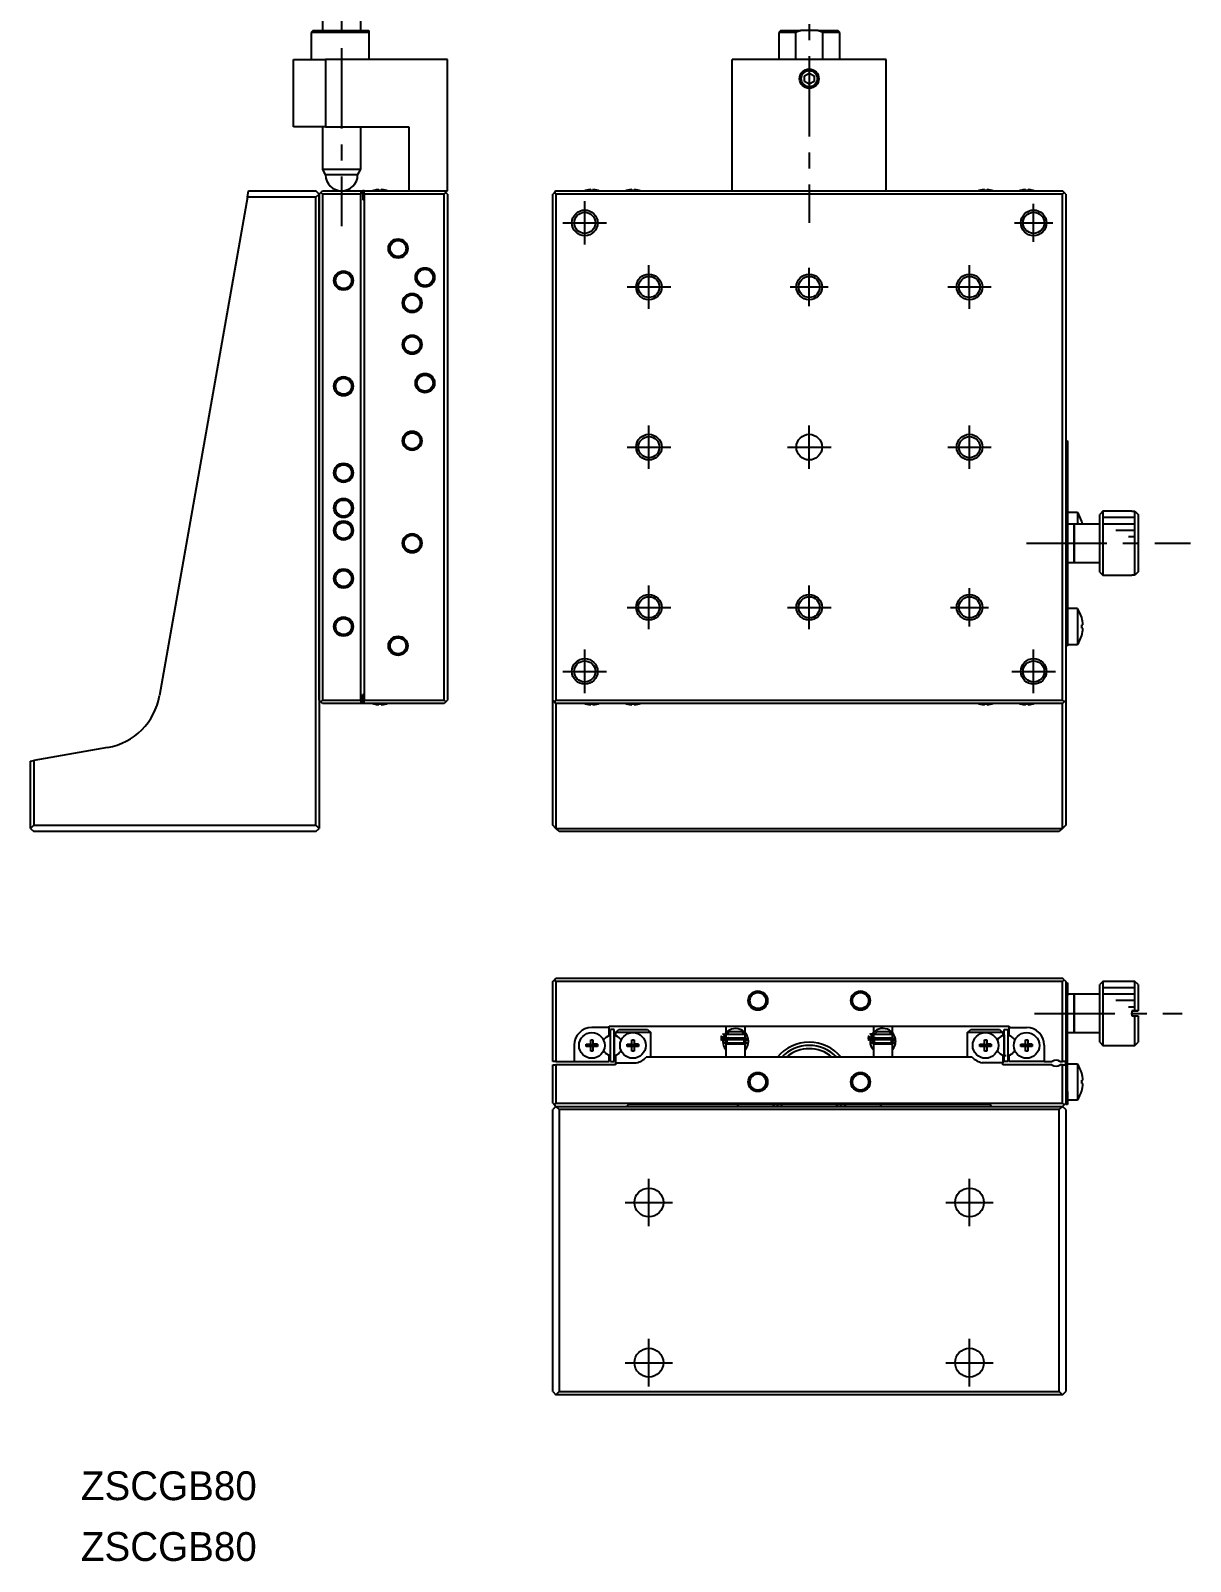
# Model space of a CAD drawing. Extents: x 34 to 390, y 2 to 372.
# Drawn here: x 33.9 to 214.8, y 2.4 to 241.3 of the extents above; entities that cross this region are included whole.
import ezdxf

# ---------------------------------------------------------------- set-up
doc = ezdxf.new("R2010")
doc.units = 0
doc.header["$LTSCALE"] = 10
doc.linetypes.add('CENTER', pattern=[2, 1.25, -0.25, 0.25, -0.25])
doc.layers.get('0').update_dxf_attribs({"linetype": 'CONTINUOUS'})
doc.layers.add('1', color=7, linetype='CONTINUOUS')
doc.layers.add('CENTER', color=1, linetype='CENTER')
doc.styles.get("Standard").update_dxf_attribs({"font": 'FGP教科書体NT-M'})

msp = doc.modelspace()

# ---------------------------------------------------------------- linework, layer by layer
at = {"color": 3, "linetype": 'CONTINUOUS'}
for p, q in [((206.120853, 165.261119), (201.120853, 165.261119)), ((206.120853, 164.261119), (201.120853, 164.261119)), ((206.120853, 163.261119), (203.120853, 163.261119)), ((206.120853, 162.261119), (205.120853, 162.261119)), ((206.120853, 91.891776), (201.120853, 91.891776)), ((206.120853, 90.891776), (201.120853, 90.891776)), ((206.120853, 89.891776), (203.120853, 89.891776)), ((206.120853, 88.891776), (205.120853, 88.891776))]:
    msp.add_line(p, q, dxfattribs=at)
for centre, radius in [((155.320853, 233.761119), 1.5), ((120.320853, 211.261119), 2), ((190.320853, 211.261119), 2), ((91.199145, 207.261119), 1.5), ((82.699145, 202.261119), 1.5), ((95.399145, 202.761119), 1.5), ((130.320853, 201.261119), 2), ((155.320853, 201.261119), 2), ((180.320853, 201.261119), 2), ((93.399145, 198.761119), 1.5), ((93.399145, 192.261119), 1.5), ((82.699145, 185.761119), 1.5), ((95.399145, 186.261119), 1.5), ((93.399145, 177.261119), 1.5), ((130.320853, 176.261119), 2), ((180.320853, 176.261119), 2), ((82.699145, 172.261119), 1.5), ((82.699145, 166.761119), 1.5), ((82.699145, 163.261119), 1.5), ((93.399145, 161.261119), 1.5), ((82.699145, 155.761119), 1.5), ((130.320853, 151.261119), 2), ((155.320853, 151.261119), 2), ((180.320853, 151.261119), 2), ((82.699145, 148.261119), 1.5), ((91.199145, 145.261119), 1.5), ((120.320853, 141.261119), 2), ((190.320853, 141.261119), 2), ((147.320853, 89.891776), 1.5), ((163.320853, 89.891776), 1.5), ((147.320853, 77.191776), 1.5), ((163.320853, 77.191776), 1.5)]:
    msp.add_circle(centre, radius, dxfattribs=at)
at = {"layer": '1', "color": 7, "linetype": 'CONTINUOUS'}
for p, q in [((79.399145, 250.766119), (79.399145, 241.261119)), ((85.399145, 241.261119), (85.399145, 250.761119)), ((77.949145, 241.261119), (77.649145, 240.961119)), ((86.649145, 240.961119), (77.649145, 240.961119)), ((77.649145, 240.961119), (77.649145, 236.761119)), ((77.949145, 241.261119), (86.649145, 241.261119)), ((86.649145, 241.261119), (86.649145, 240.961119)), ((86.649145, 240.961119), (86.649145, 236.761119)), ((150.870853, 241.261119), (150.570853, 240.961119)), ((153.199533, 240.961119), (150.570853, 240.961119)), ((150.570853, 240.961119), (150.570853, 236.761119)), ((150.870853, 241.261119), (154.001762, 241.261119)), ((154.001762, 241.261119), (153.199533, 240.961119)), ((153.199533, 240.961119), (153.199533, 236.761119)), ((156.639944, 241.261119), (154.001762, 241.261119)), ((156.639944, 241.261119), (159.770853, 241.261119)), ((157.442173, 240.961119), (156.639944, 241.261119)), ((160.070853, 240.961119), (157.442173, 240.961119)), ((157.442173, 236.761119), (157.442173, 240.961119)), ((160.070853, 240.961119), (159.770853, 241.261119)), ((160.070853, 236.761119), (160.070853, 240.961119)), ((74.899145, 226.261119), (74.899145, 236.761119)), ((74.899145, 236.761119), (79.899145, 236.761119)), ((79.899145, 236.761119), (79.899145, 226.261119)), ((98.899145, 236.761119), (79.899145, 236.761119)), ((98.899145, 216.261119), (98.899145, 236.761119)), ((143.320853, 216.261119), (143.320853, 236.761119)), ((167.320853, 236.761119), (143.320853, 236.761119)), ((167.320853, 216.261119), (167.320853, 236.761119)), ((154.570853, 234.194131), (155.320853, 234.627144)), ((154.570853, 233.328106), (154.570853, 234.194131)), ((155.320853, 234.627144), (156.070853, 234.194131)), ((156.070853, 234.194131), (156.070853, 233.328106)), ((155.320853, 232.895093), (154.570853, 233.328106)), ((156.070853, 233.328106), (155.320853, 232.895093)), ((79.899145, 226.261119), (74.899145, 226.261119)), ((79.399145, 226.261119), (79.399145, 219.627144)), ((79.899145, 226.261119), (92.899145, 226.261119)), ((85.399145, 219.627144), (85.399145, 226.261119)), ((92.899145, 226.261119), (92.899145, 216.261119)), ((79.399145, 219.627144), (82.426314, 219.627144)), ((79.399145, 219.627144), (79.649145, 219.194131)), ((79.649145, 219.194131), (79.899145, 218.761119)), ((82.421786, 218.761119), (79.899145, 218.761119)), ((84.899145, 218.761119), (82.421786, 218.761119)), ((82.426314, 219.627144), (85.399145, 219.627144)), ((84.899145, 218.761119), (85.149145, 219.194131)), ((85.149145, 219.194131), (85.399145, 219.627144)), ((67.722818, 215.261119), (54.009389, 137.4884)), ((67.722818, 215.261119), (67.899145, 216.261119)), ((78.399145, 215.261119), (67.722818, 215.261119)), ((67.899145, 216.261119), (78.399145, 216.261119)), ((78.899145, 215.761119), (78.399145, 216.261119)), ((78.399145, 215.261119), (78.899145, 215.761119)), ((78.399145, 117.261119), (78.399145, 215.261119)), ((78.899145, 215.761119), (79.149145, 216.011119)), ((78.899145, 136.761119), (78.899145, 215.761119)), ((78.899145, 215.761119), (78.899145, 136.761119)), ((79.149145, 216.011119), (79.399145, 216.261119)), ((79.149145, 216.011119), (79.399145, 215.761119)), ((79.399145, 216.261119), (85.399145, 216.261119)), ((79.399145, 215.761119), (79.399145, 136.761119)), ((85.399145, 215.761119), (79.399145, 215.761119)), ((85.399145, 216.261119), (85.399145, 215.761119)), ((85.399145, 216.261119), (85.699145, 216.261119)), ((85.399145, 136.761119), (85.399145, 215.761119)), ((85.699145, 216.261119), (85.699145, 214.861119)), ((85.899145, 216.261119), (85.699145, 216.261119)), ((85.899145, 216.261119), (98.399145, 216.261119)), ((85.899145, 215.761119), (85.899145, 216.261119)), ((98.399145, 215.761119), (85.899145, 215.761119)), ((85.899145, 215.761119), (85.899145, 136.761119)), ((87.512783, 216.33064), (87.510529, 216.335263)), ((88.219145, 216.33064), (88.219145, 216.450977)), ((88.579145, 216.33064), (88.219145, 216.33064)), ((88.579145, 216.450977), (88.579145, 216.33064)), ((89.287761, 216.335263), (89.285506, 216.33064)), ((98.399145, 216.261119), (98.899145, 216.261119)), ((98.399145, 216.261119), (98.649145, 216.011119)), ((98.649145, 216.011119), (98.399145, 215.761119)), ((98.399145, 136.761119), (98.399145, 215.761119)), ((98.899145, 215.761119), (98.649145, 216.011119)), ((98.899145, 215.761119), (98.899145, 136.761119)), ((115.570853, 216.011119), (115.320853, 215.761119)), ((115.320853, 136.761119), (115.320853, 215.761119)), ((115.820853, 216.261119), (115.570853, 216.011119)), ((115.820853, 215.761119), (115.570853, 216.011119)), ((115.820853, 216.261119), (143.320853, 216.261119)), ((194.820853, 215.761119), (115.820853, 215.761119)), ((115.820853, 215.761119), (115.820853, 136.761119)), ((120.534492, 216.33064), (120.532237, 216.335263)), ((120.534492, 216.33064), (120.532237, 216.335263)), ((121.240853, 216.33064), (121.240853, 216.450977)), ((121.600853, 216.33064), (121.240853, 216.33064)), ((121.600853, 216.450977), (121.600853, 216.33064)), ((122.309469, 216.335263), (122.307215, 216.33064)), ((122.309469, 216.335263), (122.307215, 216.33064)), ((126.934492, 216.33064), (126.932237, 216.335263)), ((126.934492, 216.33064), (126.932237, 216.335263)), ((127.640853, 216.33064), (127.640853, 216.450977)), ((128.000853, 216.33064), (127.640853, 216.33064)), ((128.000853, 216.450977), (128.000853, 216.33064)), ((128.709469, 216.335263), (128.707215, 216.33064)), ((128.709469, 216.335263), (128.707215, 216.33064)), ((143.320853, 216.261119), (167.320853, 216.261119)), ((167.320853, 216.261119), (194.820853, 216.261119)), ((181.934492, 216.33064), (181.932237, 216.335263)), ((181.934492, 216.33064), (181.932237, 216.335263)), ((182.640853, 216.33064), (182.640853, 216.450977)), ((183.000853, 216.33064), (182.640853, 216.33064)), ((183.000853, 216.450977), (183.000853, 216.33064)), ((183.709469, 216.335263), (183.707215, 216.33064)), ((183.709469, 216.335263), (183.707215, 216.33064)), ((188.334492, 216.33064), (188.332237, 216.335263)), ((188.334492, 216.33064), (188.332237, 216.335263)), ((189.040853, 216.33064), (189.040853, 216.450977)), ((189.400853, 216.33064), (189.040853, 216.33064)), ((189.400853, 216.450977), (189.400853, 216.33064)), ((190.109469, 216.335263), (190.107215, 216.33064)), ((190.109469, 216.335263), (190.107215, 216.33064)), ((195.070853, 216.011119), (194.820853, 216.261119)), ((194.820853, 215.761119), (195.070853, 216.011119)), ((194.820853, 136.761119), (194.820853, 215.761119)), ((195.320853, 215.761119), (195.070853, 216.011119)), ((195.320853, 215.761119), (195.320853, 136.761119)), ((85.899145, 214.861119), (85.699145, 214.861119)), ((195.320853, 177.261119), (195.620853, 177.261119)), ((195.620853, 177.261119), (195.620853, 175.261119)), ((195.620853, 175.261119), (195.620853, 164.511119)), ((197.163316, 166.061119), (195.620853, 166.061119)), ((197.163316, 166.061119), (197.163316, 164.261119)), ((201.120853, 166.261119), (200.620853, 165.761119)), ((200.620853, 156.761119), (200.620853, 165.761119)), ((201.120853, 166.261119), (201.120853, 156.261119)), ((205.620853, 166.261119), (201.120853, 166.261119)), ((205.620853, 166.261119), (205.620853, 166.245093)), ((205.620853, 166.245093), (206.120853, 166.245093)), ((206.120853, 156.277144), (206.120853, 166.245093)), ((206.120853, 166.245093), (206.620853, 165.743305)), ((206.620853, 165.743305), (206.620853, 156.778932)), ((195.620853, 164.511119), (195.620853, 162.011119)), ((196.620853, 164.261119), (195.620853, 164.261119)), ((196.620853, 164.261119), (196.620853, 158.261119)), ((196.620853, 158.261119), (196.620853, 164.261119)), ((200.620853, 164.261119), (196.620853, 164.261119)), ((197.814058, 164.660258), (197.820226, 164.663266)), ((197.814058, 164.660258), (197.820226, 164.663266)), ((195.620853, 162.011119), (195.620853, 149.511119)), ((195.620853, 158.261119), (196.620853, 158.261119)), ((196.620853, 158.261119), (200.620853, 158.261119)), ((200.620853, 156.761119), (201.120853, 156.261119)), ((201.120853, 156.261119), (205.620853, 156.261119)), ((206.120853, 156.277144), (205.620853, 156.277144)), ((205.620853, 156.277144), (205.620853, 156.261119)), ((206.620853, 156.778932), (206.120853, 156.277144)), ((197.163316, 151.061119), (195.620853, 151.061119)), ((197.163316, 151.061119), (197.163316, 145.461119)), ((195.620853, 149.511119), (195.620853, 147.261119)), ((197.814058, 149.660258), (197.820226, 149.663266)), ((197.814058, 149.660258), (197.820226, 149.663266)), ((197.814058, 148.521119), (198.007315, 148.521119)), ((197.814058, 148.001119), (197.814058, 148.521119)), ((195.620853, 147.261119), (195.620853, 145.261119)), ((198.007315, 148.001119), (197.814058, 148.001119)), ((197.820226, 146.858971), (197.814058, 146.861979)), ((197.820226, 146.858971), (197.814058, 146.861979)), ((195.620853, 145.261119), (195.320853, 145.261119)), ((195.620853, 145.461119), (197.163316, 145.461119)), ((79.149145, 136.511119), (78.899145, 136.761119)), ((78.899145, 136.761119), (78.899145, 116.761119)), ((79.399145, 136.761119), (79.149145, 136.511119)), ((79.399145, 136.261119), (79.149145, 136.511119)), ((79.399145, 136.761119), (85.399145, 136.761119)), ((85.399145, 136.261119), (79.399145, 136.261119)), ((85.399145, 136.761119), (85.399145, 136.261119)), ((85.699145, 136.261119), (85.399145, 136.261119)), ((85.899145, 137.661119), (85.699145, 137.661119)), ((85.699145, 136.261119), (85.699145, 137.661119)), ((85.899145, 136.261119), (85.699145, 136.261119)), ((85.899145, 136.761119), (98.399145, 136.761119)), ((85.899145, 136.261119), (85.899145, 136.761119)), ((98.399145, 136.261119), (85.899145, 136.261119)), ((87.510529, 136.186974), (87.512783, 136.191597)), ((88.219145, 136.191597), (88.579145, 136.191597)), ((88.219145, 136.07126), (88.219145, 136.191597)), ((88.579145, 136.191597), (88.579145, 136.07126)), ((89.285506, 136.191597), (89.287761, 136.186974)), ((98.399145, 136.761119), (98.649145, 136.511119)), ((98.649145, 136.511119), (98.399145, 136.261119)), ((98.649145, 136.511119), (98.899145, 136.761119)), ((115.320853, 136.761119), (115.570853, 136.511119)), ((115.320853, 117.261119), (115.320853, 136.761119)), ((115.570853, 136.511119), (115.820853, 136.761119)), ((115.570853, 136.511119), (115.820853, 136.261119)), ((115.820853, 136.761119), (194.820853, 136.761119)), ((194.820853, 136.261119), (115.820853, 136.261119)), ((115.820853, 136.261119), (115.820853, 116.761119)), ((120.532237, 136.186974), (120.534492, 136.191597)), ((120.532237, 136.186974), (120.534492, 136.191597)), ((121.240853, 136.191597), (121.600853, 136.191597)), ((121.240853, 136.07126), (121.240853, 136.191597)), ((121.600853, 136.191597), (121.600853, 136.07126)), ((122.307215, 136.191597), (122.309469, 136.186974)), ((122.307215, 136.191597), (122.309469, 136.186974)), ((126.932237, 136.186974), (126.934492, 136.191597)), ((126.932237, 136.186974), (126.934492, 136.191597)), ((127.640853, 136.191597), (128.000853, 136.191597)), ((127.640853, 136.07126), (127.640853, 136.191597)), ((128.000853, 136.191597), (128.000853, 136.07126)), ((128.707215, 136.191597), (128.709469, 136.186974)), ((128.707215, 136.191597), (128.709469, 136.186974)), ((181.932237, 136.186974), (181.934492, 136.191597)), ((181.932237, 136.186974), (181.934492, 136.191597)), ((182.640853, 136.191597), (183.000853, 136.191597)), ((182.640853, 136.07126), (182.640853, 136.191597)), ((183.000853, 136.191597), (183.000853, 136.07126)), ((183.707215, 136.191597), (183.709469, 136.186974)), ((183.707215, 136.191597), (183.709469, 136.186974)), ((188.332237, 136.186974), (188.334492, 136.191597)), ((188.332237, 136.186974), (188.334492, 136.191597)), ((189.040853, 136.191597), (189.400853, 136.191597)), ((189.040853, 136.07126), (189.040853, 136.191597)), ((189.400853, 136.191597), (189.400853, 136.07126)), ((190.107215, 136.191597), (190.109469, 136.186974)), ((190.107215, 136.191597), (190.109469, 136.186974)), ((195.070853, 136.511119), (194.820853, 136.761119)), ((194.820853, 136.261119), (195.070853, 136.511119)), ((194.820853, 116.761119), (194.820853, 136.261119)), ((195.070853, 136.511119), (195.320853, 136.761119)), ((195.320853, 136.761119), (195.320853, 117.261119)), ((45.897793, 129.376804), (34.399145, 127.349282)), ((33.899145, 127.261119), (34.399145, 127.349282)), ((33.899145, 116.761119), (33.899145, 127.261119)), ((34.399145, 127.349282), (34.399145, 117.261119)), ((34.399145, 117.261119), (33.899145, 116.761119)), ((34.399145, 117.261119), (78.399145, 117.261119)), ((78.899145, 116.761119), (78.399145, 117.261119)), ((115.820853, 116.761119), (115.320853, 117.261119)), ((195.320853, 117.261119), (194.820853, 116.761119)), ((33.899145, 116.761119), (34.399145, 116.261119)), ((78.399145, 116.261119), (34.399145, 116.261119)), ((78.399145, 116.261119), (78.899145, 116.761119)), ((115.820853, 116.761119), (194.820853, 116.761119)), ((116.320853, 116.261119), (115.820853, 116.761119)), ((194.320853, 116.261119), (116.320853, 116.261119)), ((194.820853, 116.761119), (194.320853, 116.261119)), ((115.570853, 93.141776), (115.820853, 93.391776)), ((115.820853, 93.391776), (194.820853, 93.391776)), ((195.070853, 93.141776), (194.820853, 93.391776)), ((115.320853, 92.891776), (115.570853, 93.141776)), ((115.320853, 80.391776), (115.320853, 92.891776)), ((115.570853, 93.141776), (115.820853, 92.891776)), ((194.820853, 92.891776), (115.820853, 92.891776)), ((115.820853, 92.891776), (115.820853, 80.391776)), ((194.820853, 92.891776), (195.070853, 93.141776)), ((194.820853, 80.391776), (194.820853, 92.891776)), ((195.070853, 93.141776), (195.320853, 92.891776)), ((195.320853, 92.891776), (195.320853, 80.391776)), ((195.320853, 92.691776), (195.620853, 92.691776)), ((195.620853, 92.691776), (195.620853, 90.691776)), ((196.620853, 90.891776), (195.620853, 90.891776)), ((196.620853, 90.891776), (196.620853, 84.891776)), ((196.620853, 84.891776), (196.620853, 90.891776)), ((200.620853, 90.891776), (196.620853, 90.891776)), ((201.120853, 92.891776), (200.620853, 92.391776)), ((200.620853, 83.391776), (200.620853, 92.391776)), ((201.120853, 92.891776), (201.120853, 82.891776)), ((206.120853, 92.891776), (201.120853, 92.891776)), ((206.120853, 88.291776), (206.120853, 92.891776)), ((206.620853, 92.391776), (206.120853, 92.891776)), ((206.620853, 92.391776), (206.620853, 88.291776)), ((195.620853, 75.691776), (195.620853, 90.691776)), ((205.620853, 88.291776), (206.120853, 88.291776)), ((206.120853, 88.291776), (205.620853, 88.291776)), ((205.620853, 88.291776), (205.620853, 87.491776)), ((205.620853, 87.491776), (206.120853, 87.491776)), ((206.620853, 88.291776), (206.120853, 88.291776)), ((206.120853, 88.291776), (206.620853, 88.291776)), ((206.120853, 82.891776), (206.120853, 87.491776)), ((206.120853, 87.491776), (206.620853, 87.491776)), ((206.620853, 87.491776), (206.620853, 83.391776)), ((121.240853, 83.778138), (121.600853, 83.778138)), ((121.240853, 83.071776), (121.240853, 83.778138)), ((124.120853, 85.691776), (121.420853, 85.691776)), ((121.600853, 83.778138), (121.600853, 83.071776)), ((123.827103, 84.266591), (124.120853, 84.436188)), ((124.120853, 85.891776), (186.520853, 85.891776)), ((124.120853, 85.691776), (124.120853, 85.891776)), ((124.120853, 84.436188), (124.120853, 85.691776)), ((124.320853, 80.391776), (124.320853, 85.391776)), ((124.920853, 85.391776), (124.320853, 85.391776)), ((124.920853, 80.391776), (124.920853, 85.391776)), ((124.920853, 84.450672), (124.920853, 85.391776)), ((124.920855, 84.541776), (124.920855, 84.450672)), ((124.920855, 84.541776), (124.920855, 84.450672)), ((124.920855, 84.541776), (124.920855, 84.450672)), ((124.920855, 84.541776), (124.920855, 84.450672)), ((124.920855, 84.541776), (124.920855, 84.450672)), ((124.920855, 84.541776), (124.920855, 84.450672)), ((124.920855, 84.541776), (124.920855, 84.450672)), ((124.920855, 84.541776), (124.920855, 84.450672)), ((124.920855, 84.541776), (124.920855, 84.450672)), ((124.920855, 84.541776), (124.920855, 84.450672)), ((124.920855, 84.541776), (124.920855, 84.450672)), ((124.920855, 84.541776), (124.920855, 84.450672)), ((124.920855, 84.541776), (124.920855, 84.450672)), ((124.920855, 84.541776), (124.920855, 81.241776)), ((124.920855, 84.541776), (124.920855, 84.450672)), ((124.920855, 84.541776), (124.920855, 84.450672)), ((124.920855, 84.541776), (124.920855, 84.450672)), ((124.920855, 84.541776), (124.920855, 84.450672)), ((124.920855, 84.541776), (124.920855, 84.450672)), ((124.920855, 84.541776), (124.920855, 84.450672)), ((124.920855, 84.541776), (124.920855, 84.450672)), ((124.920855, 84.541776), (124.920855, 84.450672)), ((124.920855, 84.541776), (124.920855, 84.450672)), ((124.920855, 84.541776), (124.920855, 84.450672)), ((124.920855, 84.541776), (124.920855, 84.450672)), ((124.920855, 84.541776), (124.920855, 84.450672)), ((125.120853, 84.891776), (125.620853, 85.391776)), ((127.820853, 84.891776), (125.120853, 84.891776)), ((125.120853, 84.891776), (125.120853, 84.436188)), ((125.120853, 84.436188), (125.414603, 84.266591)), ((125.620853, 85.391776), (130.120853, 85.391776)), ((127.640853, 83.778138), (128.000853, 83.778138)), ((127.640853, 83.071776), (127.640853, 83.778138)), ((130.620853, 84.891776), (127.820853, 84.891776)), ((128.000853, 83.778138), (128.000853, 83.071776)), ((130.120853, 85.391776), (130.620853, 84.891776)), ((130.620853, 81.091776), (130.620853, 84.891776)), ((141.97544, 84.257185), (141.841691, 83.565939)), ((141.991652, 84.297925), (141.97544, 84.257185)), ((141.995614, 84.309872), (141.995117, 84.30902)), ((142.014444, 84.351142), (141.99969, 84.317195)), ((141.999921, 84.317914), (142.256479, 84.241596)), ((145.615224, 83.762282), (142.065224, 83.762282)), ((142.256479, 84.241596), (142.320872, 84.210416)), ((142.320853, 85.891776), (142.320853, 84.836107)), ((142.37517, 84.591776), (142.320853, 84.591776)), ((142.320853, 84.591776), (142.320853, 84.091776)), ((142.320853, 84.091776), (145.320853, 84.091776)), ((142.37517, 84.591776), (142.904338, 85.091776)), ((145.266536, 84.591776), (142.37517, 84.591776)), ((142.429708, 83.891776), (142.820853, 83.891776)), ((142.820853, 84.091776), (142.820853, 83.762282)), ((142.904338, 85.091776), (144.737368, 85.091776)), ((144.737368, 85.091776), (145.266536, 84.591776)), ((144.820853, 83.762282), (144.820853, 84.091776)), ((144.820853, 83.891776), (145.250521, 83.891776)), ((145.320853, 84.591776), (145.266536, 84.591776)), ((145.288399, 84.091807), (145.374842, 83.762299)), ((145.320853, 84.880027), (145.320853, 85.891776)), ((145.320853, 84.091776), (145.320853, 84.591776)), ((145.684404, 84.308547), (145.671451, 84.338805)), ((145.705966, 84.253277), (145.685331, 84.30902)), ((164.937757, 84.266414), (164.804008, 83.575167)), ((164.953968, 84.307153), (164.937757, 84.266414)), ((164.95793, 84.319101), (164.957433, 84.318248)), ((164.97676, 84.36037), (164.959603, 84.320722)), ((164.962238, 84.327143), (165.218795, 84.250824)), ((168.57754, 83.77151), (165.02754, 83.77151)), ((165.218795, 84.250824), (165.320872, 84.198686)), ((165.320853, 85.891776), (165.320853, 84.888094)), ((165.37517, 84.591776), (165.320853, 84.591776)), ((165.320853, 84.591776), (165.320853, 84.091776)), ((165.320853, 84.091776), (168.320853, 84.091776)), ((165.37517, 84.591776), (165.904338, 85.091776)), ((168.266536, 84.591776), (165.37517, 84.591776)), ((165.398129, 83.891776), (165.820853, 83.891776)), ((165.820853, 84.091776), (165.820853, 83.77151)), ((165.904338, 85.091776), (167.737368, 85.091776)), ((167.737368, 85.091776), (168.266536, 84.591776)), ((167.820853, 83.77151), (167.820853, 84.091776)), ((167.820853, 83.891776), (168.207085, 83.891776)), ((168.254197, 84.091862), (168.337159, 83.771528)), ((168.320853, 84.591776), (168.266536, 84.591776)), ((168.320853, 84.846574), (168.320853, 85.891776)), ((168.320853, 84.091776), (168.320853, 84.591776)), ((168.646721, 84.317776), (168.633768, 84.348034)), ((168.668283, 84.262505), (168.647648, 84.318248)), ((180.020853, 84.891776), (180.520853, 85.391776)), ((182.820853, 84.891776), (180.020853, 84.891776)), ((180.020853, 81.091776), (180.020853, 84.891776)), ((180.520853, 85.391776), (185.020853, 85.391776)), ((182.640853, 83.778138), (183.000853, 83.778138)), ((182.640853, 83.071776), (182.640853, 83.778138)), ((185.520853, 84.891776), (182.820853, 84.891776)), ((183.000853, 83.778138), (183.000853, 83.071776)), ((185.020853, 85.391776), (185.520853, 84.891776)), ((185.520853, 84.436188), (185.227103, 84.266591)), ((185.520853, 84.891776), (185.520853, 84.436188)), ((185.720851, 84.541776), (185.720851, 84.450672)), ((185.720851, 84.541776), (185.720851, 84.450672)), ((185.720851, 84.541776), (185.720851, 84.450672)), ((185.720851, 84.541776), (185.720851, 84.450672)), ((185.720851, 84.541776), (185.720851, 84.450672)), ((185.720851, 84.541776), (185.720851, 84.450672)), ((185.720851, 84.541776), (185.720851, 84.450672)), ((185.720851, 84.541776), (185.720851, 84.450672)), ((185.720851, 84.541776), (185.720851, 84.450672)), ((185.720851, 84.541776), (185.720851, 84.450672)), ((185.720851, 84.541776), (185.720851, 84.450672)), ((185.720851, 84.541776), (185.720851, 84.450672)), ((185.720851, 84.541776), (185.720851, 84.450672)), ((185.720851, 84.541776), (185.720851, 84.450672)), ((185.720851, 84.541776), (185.720851, 84.450672)), ((185.720851, 84.541776), (185.720851, 84.450672)), ((185.720851, 84.541776), (185.720851, 81.241776)), ((185.720851, 84.541776), (185.720851, 84.450672)), ((185.720851, 84.541776), (185.720851, 84.450672)), ((185.720851, 84.541776), (185.720851, 84.450672)), ((185.720851, 84.541776), (185.720851, 84.450672)), ((185.720851, 84.541776), (185.720851, 84.450672)), ((185.720851, 84.541776), (185.720851, 84.450672)), ((185.720851, 84.541776), (185.720851, 84.450672)), ((185.720851, 84.541776), (185.720851, 84.450672)), ((185.720851, 84.541776), (185.720851, 84.450672)), ((185.720851, 84.541776), (185.720851, 84.450672)), ((185.720851, 84.541776), (185.720851, 84.450672)), ((185.720851, 84.541776), (185.720851, 84.450672)), ((185.720851, 84.541776), (185.720851, 84.450672)), ((185.720851, 84.541776), (185.720851, 84.450672)), ((185.720851, 84.541776), (185.720851, 84.450672)), ((185.720853, 80.391776), (185.720853, 85.391776)), ((185.720853, 85.391776), (186.320853, 85.391776)), ((185.720853, 84.450672), (185.720853, 85.391776)), ((186.320853, 80.391776), (186.320853, 85.391776)), ((186.520853, 85.891776), (186.520853, 85.691776)), ((186.520853, 85.691776), (189.220853, 85.691776)), ((186.520853, 84.436188), (186.520853, 85.691776)), ((186.814603, 84.266591), (186.520853, 84.436188)), ((189.040853, 83.778138), (189.400853, 83.778138)), ((189.040853, 83.071776), (189.040853, 83.778138)), ((189.400853, 83.778138), (189.400853, 83.071776)), ((195.620853, 84.891776), (196.620853, 84.891776)), ((196.620853, 84.891776), (200.620853, 84.891776)), ((118.670853, 82.941776), (118.670853, 80.391776)), ((120.534492, 83.071776), (121.240853, 83.071776)), ((120.534492, 82.711776), (120.534492, 83.071776)), ((120.534492, 83.071776), (121.240853, 83.071776)), ((121.240853, 82.711776), (120.534492, 82.711776)), ((121.251225, 83.061404), (121.240853, 83.071776)), ((121.251225, 82.722148), (121.240853, 82.711776)), ((121.240853, 82.005415), (121.240853, 82.711776)), ((121.600853, 82.005415), (121.240853, 82.005415)), ((121.251225, 82.722148), (121.251225, 83.061404)), ((121.251225, 83.061404), (121.590481, 83.061404)), ((121.590481, 82.722148), (121.251225, 82.722148)), ((121.590481, 83.061404), (121.600853, 83.071776)), ((121.590481, 83.061404), (121.590481, 82.722148)), ((121.590481, 82.722148), (121.600853, 82.711776)), ((121.600853, 83.071776), (122.307215, 83.071776)), ((122.307215, 83.071776), (121.600853, 83.071776)), ((121.600853, 82.711776), (121.600853, 82.005415)), ((122.307215, 82.711776), (121.600853, 82.711776)), ((122.307215, 83.071776), (122.307215, 82.711776)), ((124.120853, 81.347364), (123.827103, 81.516961)), ((124.120853, 80.391776), (124.120853, 81.347364)), ((124.920853, 80.391776), (124.920853, 81.33288)), ((124.920855, 81.33288), (124.920855, 81.241776)), ((124.920855, 81.33288), (124.920855, 81.241776)), ((124.920855, 81.33288), (124.920855, 81.241776)), ((124.920855, 81.33288), (124.920855, 81.241776)), ((124.920855, 81.33288), (124.920855, 81.241776)), ((124.920855, 81.33288), (124.920855, 81.241776)), ((124.920855, 81.33288), (124.920855, 81.241776)), ((124.920855, 81.33288), (124.920855, 81.241776)), ((124.920855, 81.33288), (124.920855, 81.241776)), ((124.920855, 81.33288), (124.920855, 81.241776)), ((124.920855, 81.33288), (124.920855, 81.241776)), ((124.920855, 81.33288), (124.920855, 81.241776)), ((124.920855, 81.33288), (124.920855, 81.241776)), ((124.920855, 81.33288), (124.920855, 81.241776)), ((124.920855, 81.33288), (124.920855, 81.241776)), ((124.920855, 81.33288), (124.920855, 81.241776)), ((124.920855, 81.33288), (124.920855, 81.241776)), ((124.920855, 81.33288), (124.920855, 81.241776)), ((124.920855, 81.33288), (124.920855, 81.241776)), ((124.920855, 81.33288), (124.920855, 81.241776)), ((124.920855, 81.33288), (124.920855, 81.241776)), ((124.920855, 81.33288), (124.920855, 81.241776)), ((124.920855, 81.33288), (124.920855, 81.241776)), ((124.920855, 81.33288), (124.920855, 81.241776)), ((124.920855, 81.33288), (124.920855, 81.241776)), ((124.920855, 81.33288), (124.920855, 81.241776)), ((124.920855, 81.33288), (124.920855, 81.241776)), ((124.920855, 81.33288), (124.920855, 81.241776)), ((124.920855, 81.33288), (124.920855, 81.241776)), ((124.920855, 81.33288), (124.920855, 81.241776)), ((124.920855, 81.33288), (124.920855, 81.241776)), ((125.414603, 81.516961), (125.120853, 81.347364)), ((125.120853, 81.347364), (125.120853, 80.191776)), ((126.934492, 83.071776), (127.640853, 83.071776)), ((126.934492, 82.711776), (126.934492, 83.071776)), ((126.934492, 83.071776), (127.640853, 83.071776)), ((127.640853, 82.711776), (126.934492, 82.711776)), ((127.651225, 83.061404), (127.640853, 83.071776)), ((127.651225, 82.722148), (127.640853, 82.711776)), ((127.640853, 82.005415), (127.640853, 82.711776)), ((128.000853, 82.005415), (127.640853, 82.005415)), ((127.651225, 82.722148), (127.651225, 83.061404)), ((127.651225, 83.061404), (127.990481, 83.061404)), ((127.990481, 82.722148), (127.651225, 82.722148)), ((127.990481, 83.061404), (128.000853, 83.071776)), ((127.990481, 83.061404), (127.990481, 82.722148)), ((127.990481, 82.722148), (128.000853, 82.711776)), ((128.000853, 83.071776), (128.707215, 83.071776)), ((128.707215, 83.071776), (128.000853, 83.071776)), ((128.000853, 82.711776), (128.000853, 82.005415)), ((128.707215, 82.711776), (128.000853, 82.711776)), ((128.707215, 83.071776), (128.707215, 82.711776)), ((142.065224, 83.312282), (145.615224, 83.312282)), ((142.354837, 83.091725), (142.305619, 83.31223)), ((145.320853, 83.091776), (142.320853, 83.091776)), ((142.320853, 83.091776), (142.320853, 81.091776)), ((142.820853, 83.312282), (142.820853, 83.091776)), ((144.820853, 83.091776), (144.820853, 83.312282)), ((145.320853, 81.091776), (145.320853, 83.091776)), ((145.325697, 83.091607), (145.321087, 83.076453)), ((145.374516, 83.312228), (145.325697, 83.091607)), ((165.02754, 83.32151), (168.57754, 83.32151)), ((165.320022, 83.09153), (165.267935, 83.321458)), ((168.320853, 83.091776), (165.320853, 83.091776)), ((165.320853, 83.091776), (165.320853, 81.091776)), ((165.820853, 83.32151), (165.820853, 83.091776)), ((167.820853, 83.091776), (167.820853, 83.32151)), ((168.336832, 83.321456), (168.285249, 83.091684)), ((168.320853, 81.091776), (168.320853, 83.091776)), ((181.934492, 83.071776), (182.640853, 83.071776)), ((181.934492, 82.711776), (181.934492, 83.071776)), ((181.934492, 83.071776), (182.640853, 83.071776)), ((182.640853, 82.711776), (181.934492, 82.711776)), ((182.651225, 83.061404), (182.640853, 83.071776)), ((182.651225, 82.722148), (182.640853, 82.711776)), ((182.640853, 82.005415), (182.640853, 82.711776)), ((183.000853, 82.005415), (182.640853, 82.005415)), ((182.651225, 82.722148), (182.651225, 83.061404)), ((182.651225, 83.061404), (182.990481, 83.061404)), ((182.990481, 82.722148), (182.651225, 82.722148)), ((182.990481, 83.061404), (183.000853, 83.071776)), ((182.990481, 83.061404), (182.990481, 82.722148)), ((182.990481, 82.722148), (183.000853, 82.711776)), ((183.000853, 83.071776), (183.707215, 83.071776)), ((183.707215, 83.071776), (183.000853, 83.071776)), ((183.000853, 82.711776), (183.000853, 82.005415)), ((183.707215, 82.711776), (183.000853, 82.711776)), ((183.707215, 83.071776), (183.707215, 82.711776)), ((185.227103, 81.516961), (185.520853, 81.347364)), ((185.520853, 81.347364), (185.520853, 80.191776)), ((185.720851, 81.33288), (185.720851, 81.241776)), ((185.720851, 81.33288), (185.720851, 81.241776)), ((185.720851, 81.33288), (185.720851, 81.241776)), ((185.720851, 81.33288), (185.720851, 81.241776)), ((185.720851, 81.33288), (185.720851, 81.241776)), ((185.720851, 81.33288), (185.720851, 81.241776)), ((185.720851, 81.33288), (185.720851, 81.241776)), ((185.720851, 81.33288), (185.720851, 81.241776)), ((185.720851, 81.33288), (185.720851, 81.241776)), ((185.720851, 81.33288), (185.720851, 81.241776)), ((185.720851, 81.33288), (185.720851, 81.241776)), ((185.720851, 81.33288), (185.720851, 81.241776)), ((185.720851, 81.33288), (185.720851, 81.241776)), ((185.720851, 81.33288), (185.720851, 81.241776)), ((185.720851, 81.33288), (185.720851, 81.241776)), ((185.720851, 81.33288), (185.720851, 81.241776)), ((185.720851, 81.33288), (185.720851, 81.241776)), ((185.720851, 81.33288), (185.720851, 81.241776)), ((185.720851, 81.33288), (185.720851, 81.241776)), ((185.720851, 81.33288), (185.720851, 81.241776)), ((185.720851, 81.33288), (185.720851, 81.241776)), ((185.720851, 81.33288), (185.720851, 81.241776)), ((185.720851, 81.33288), (185.720851, 81.241776)), ((185.720851, 81.33288), (185.720851, 81.241776)), ((185.720851, 81.33288), (185.720851, 81.241776)), ((185.720853, 80.391776), (185.720853, 81.33288)), ((186.520853, 81.347364), (186.814603, 81.516961)), ((186.520853, 80.391776), (186.520853, 81.347364)), ((188.334492, 83.071776), (189.040853, 83.071776)), ((188.334492, 82.711776), (188.334492, 83.071776)), ((188.334492, 83.071776), (189.040853, 83.071776)), ((189.040853, 82.711776), (188.334492, 82.711776)), ((189.051225, 83.061404), (189.040853, 83.071776)), ((189.051225, 82.722148), (189.040853, 82.711776)), ((189.040853, 82.005415), (189.040853, 82.711776)), ((189.400853, 82.005415), (189.040853, 82.005415)), ((189.051225, 82.722148), (189.051225, 83.061404)), ((189.051225, 83.061404), (189.390481, 83.061404)), ((189.390481, 82.722148), (189.051225, 82.722148)), ((189.390481, 83.061404), (189.400853, 83.071776)), ((189.390481, 83.061404), (189.390481, 82.722148)), ((189.390481, 82.722148), (189.400853, 82.711776)), ((189.400853, 83.071776), (190.107215, 83.071776)), ((190.107215, 83.071776), (189.400853, 83.071776)), ((189.400853, 82.711776), (189.400853, 82.005415)), ((190.107215, 82.711776), (189.400853, 82.711776)), ((190.107215, 83.071776), (190.107215, 82.711776)), ((191.970853, 82.941776), (191.970853, 80.391776)), ((200.620853, 83.391776), (201.120853, 82.891776)), ((201.120853, 82.891776), (206.120853, 82.891776)), ((206.120853, 82.891776), (206.620853, 83.391776)), ((115.820853, 80.391776), (115.320853, 80.391776)), ((115.320853, 73.891776), (115.320853, 79.891776)), ((115.320853, 79.891776), (115.820853, 79.891776)), ((115.820853, 80.391776), (118.670853, 80.391776)), ((115.820853, 79.891776), (115.820853, 73.891776)), ((125.120853, 79.891776), (115.820853, 79.891776)), ((118.670853, 80.391776), (124.120853, 80.391776)), ((124.320853, 80.391776), (124.920853, 80.391776)), ((125.120853, 80.191776), (125.120853, 79.891776)), ((125.120853, 80.191776), (128.342868, 80.191776)), ((180.741791, 81.091776), (129.899915, 81.091776)), ((185.520853, 80.191776), (182.298838, 80.191776)), ((185.520853, 79.891776), (185.520853, 80.191776)), ((193.159415, 79.891776), (185.520853, 79.891776)), ((186.320853, 80.391776), (185.720853, 80.391776)), ((191.970853, 80.391776), (186.520853, 80.391776)), ((191.970853, 80.391776), (193.220853, 80.391776)), ((194.420853, 80.391776), (194.820853, 80.391776)), ((194.820853, 79.891776), (194.482291, 79.891776)), ((195.320853, 80.391776), (194.820853, 80.391776)), ((194.820853, 73.891776), (194.820853, 79.891776)), ((194.820853, 79.891776), (195.320853, 79.891776)), ((195.320853, 79.891776), (195.320853, 80.391776)), ((195.320853, 79.891776), (195.320853, 73.891776)), ((197.163316, 79.991776), (195.620853, 79.991776)), ((197.163316, 79.991776), (197.163316, 74.391776)), ((197.814058, 78.590915), (197.820226, 78.593924)), ((197.814058, 77.451776), (198.007315, 77.451776)), ((197.814058, 76.931776), (197.814058, 77.451776)), ((198.007315, 76.931776), (197.814058, 76.931776)), ((195.620853, 75.691776), (195.620853, 73.691776)), ((195.620853, 74.391776), (197.163316, 74.391776)), ((197.820226, 75.789628), (197.814058, 75.792637)), ((115.320853, 73.891776), (115.570853, 73.641776)), ((115.820853, 73.391776), (115.320853, 72.891776)), ((115.320853, 28.891776), (115.320853, 72.891776)), ((115.820853, 73.891776), (115.570853, 73.641776)), ((115.570853, 73.641776), (115.820853, 73.391776)), ((115.820853, 73.891776), (194.820853, 73.891776)), ((116.320853, 72.891776), (115.820853, 73.391776)), ((115.820853, 73.391776), (194.820853, 73.391776)), ((194.320853, 72.891776), (116.320853, 72.891776)), ((116.320853, 72.891776), (116.320853, 28.891776)), ((126.820853, 73.391776), (127.170853, 73.741776)), ((127.170853, 73.741776), (183.470853, 73.741776)), ((143.970853, 73.741776), (144.320853, 73.391776)), ((166.320853, 73.391776), (166.670853, 73.741776)), ((183.470853, 73.741776), (183.820853, 73.391776)), ((194.820853, 73.391776), (194.320853, 72.891776)), ((194.320853, 28.891776), (194.320853, 72.891776)), ((195.070853, 73.641776), (194.820853, 73.891776)), ((194.820853, 73.391776), (195.070853, 73.641776)), ((195.320853, 72.891776), (194.820853, 73.391776)), ((195.070853, 73.641776), (195.320853, 73.891776)), ((195.320853, 73.691776), (195.320853, 73.891776)), ((195.620853, 73.691776), (195.320853, 73.691776)), ((195.320853, 72.891776), (195.320853, 28.891776)), ((115.320853, 28.891776), (115.820853, 28.391776)), ((115.820853, 28.391776), (116.320853, 28.891776)), ((116.320853, 28.891776), (194.320853, 28.891776)), ((194.320853, 28.891776), (194.820853, 28.391776)), ((194.820853, 28.391776), (195.320853, 28.891776)), ((194.820853, 28.391776), (115.820853, 28.391776))]:
    msp.add_line(p, q, dxfattribs=at)
at = {"layer": '1', "color": 7, "linetype": 'CONTINUOUS', "const_width": 1}
for points in [[(141.995117, 84.30902), (141.98278, 84.277433), (141.971394, 84.243501), (141.961719, 84.209052), (141.953778, 84.174173), (141.947591, 84.138948), (141.943171, 84.103465), (141.94053, 84.06781), (141.939673, 84.032071), (141.940601, 83.996334), (141.943313, 83.960686), (141.947802, 83.925216), (141.954058, 83.89001), (141.962064, 83.855152), (141.971801, 83.82073), (141.983247, 83.786827), (141.996374, 83.753526), (141.997152, 83.751695)], [(142.320853, 84.19946), (142.305545, 84.207181), (142.28946, 84.215015), (142.272718, 84.222904), (142.255447, 84.230788), (142.237776, 84.238607), (142.219841, 84.246303), (142.201776, 84.253816), (142.183718, 84.26109), (142.165804, 84.268071), (142.148168, 84.274705), (142.130946, 84.280942), (142.114265, 84.286734), (142.098254, 84.29204), (142.083033, 84.296817), (142.068717, 84.30103), (142.055414, 84.304647), (142.043225, 84.307641), (142.032242, 84.309989), (142.022548, 84.311673), (142.014217, 84.31268), (142.007311, 84.313004), (142.001883, 84.312641), (141.997974, 84.311595), (141.995614, 84.309872)], [(142.664776, 83.762282), (142.65199, 83.76258), (142.638525, 83.763528), (142.625124, 83.765125), (142.611816, 83.767366), (142.598634, 83.770247), (142.585606, 83.773762), (142.572764, 83.777902), (142.560137, 83.782661), (142.547755, 83.788027), (142.535647, 83.793989), (142.523842, 83.800535), (142.512368, 83.807651), (142.501253, 83.815323), (142.490526, 83.823532), (142.480212, 83.832263), (142.470337, 83.841496), (142.460928, 83.851211), (142.452008, 83.861385), (142.443602, 83.871996), (142.435732, 83.88302), (142.428421, 83.894431), (142.421688, 83.906202), (142.415554, 83.918304), (142.410036, 83.930708), (142.40515, 83.943384), (142.400913, 83.956299), (142.397336, 83.96942), (142.394433, 83.982714), (142.392211, 83.996146), (142.390679, 84.009679), (142.389842, 84.023279), (142.389704, 84.036908), (142.390266, 84.05053), (142.391526, 84.064108), (142.393481, 84.077605), (142.396126, 84.090984), (142.396306, 84.09178)], [(145.284139, 84.091792), (145.285992, 84.082966), (145.288221, 84.06953), (145.28976, 84.055992), (145.290602, 84.042388), (145.290745, 84.028755), (145.290188, 84.015131), (145.288933, 84.001551), (145.286983, 83.988053), (145.284344, 83.974673), (145.281024, 83.961447), (145.277033, 83.94841), (145.272384, 83.935597), (145.26709, 83.92304), (145.261167, 83.910773), (145.254633, 83.898826), (145.247507, 83.88723), (145.23981, 83.876013), (145.231562, 83.865201), (145.222789, 83.854821), (145.213512, 83.844897), (145.203758, 83.835452), (145.193553, 83.826507), (145.182923, 83.818082), (145.171896, 83.810195), (145.160499, 83.802863), (145.148763, 83.796102), (145.136715, 83.789926), (145.124384, 83.784347), (145.111802, 83.779378), (145.098998, 83.775027), (145.086003, 83.771304), (145.072846, 83.768215), (145.059559, 83.765767), (145.046173, 83.763964), (145.032719, 83.76281), (145.019227, 83.762306), (145.015672, 83.762282)], [(164.957433, 84.318248), (164.945096, 84.286661), (164.93371, 84.252729), (164.924035, 84.21828), (164.916095, 84.183401), (164.909908, 84.148177), (164.905488, 84.112694), (164.902846, 84.077039), (164.901989, 84.041299), (164.902918, 84.005562), (164.90563, 83.969915), (164.910119, 83.934445), (164.916374, 83.899238), (164.92438, 83.864381), (164.934118, 83.829959), (164.945563, 83.796056), (164.95869, 83.762755), (164.959468, 83.760923)], [(165.320853, 84.188216), (165.308873, 84.195002), (165.295896, 84.20204), (165.282013, 84.209282), (165.26732, 84.216678), (165.251919, 84.224176), (165.235915, 84.231724), (165.219421, 84.239271), (165.20255, 84.246763), (165.185419, 84.25415), (165.168147, 84.261379), (165.150853, 84.268401), (165.133657, 84.275167), (165.116678, 84.281631), (165.100035, 84.287747), (165.083841, 84.293474), (165.068209, 84.29877), (165.053248, 84.303601), (165.039061, 84.307932), (165.025747, 84.311734), (165.013397, 84.314979), (165.002097, 84.317647), (164.991925, 84.319717), (164.982952, 84.321176), (164.97524, 84.322014), (164.968842, 84.322224), (164.963803, 84.321806), (164.960157, 84.320763), (164.95793, 84.319101)], [(165.627092, 83.77151), (165.614306, 83.771809), (165.600842, 83.772757), (165.58744, 83.774354), (165.574133, 83.776595), (165.56095, 83.779476), (165.547922, 83.78299), (165.53508, 83.787131), (165.522453, 83.791889), (165.510071, 83.797255), (165.497963, 83.803217), (165.486158, 83.809764), (165.474684, 83.81688), (165.46357, 83.824551), (165.452842, 83.832761), (165.442528, 83.841492), (165.432654, 83.850725), (165.423244, 83.860439), (165.414325, 83.870613), (165.405919, 83.881225), (165.398049, 83.892249), (165.390737, 83.903659), (165.384005, 83.91543), (165.37787, 83.927532), (165.372352, 83.939937), (165.367467, 83.952612), (165.363229, 83.965527), (165.359653, 83.978649), (165.356749, 83.991943), (165.354527, 84.005374), (165.352996, 84.018908), (165.352159, 84.032508), (165.352021, 84.046137), (165.352582, 84.059759), (165.353842, 84.073337), (165.355798, 84.086833), (165.356695, 84.091791)], [(168.248389, 84.091778), (168.250538, 84.078758), (168.252076, 84.06522), (168.252918, 84.051616), (168.253061, 84.037984), (168.252505, 84.024359), (168.251249, 84.010779), (168.249299, 83.997281), (168.24666, 83.983901), (168.24334, 83.970675), (168.23935, 83.957638), (168.2347, 83.944825), (168.229406, 83.932269), (168.223484, 83.920002), (168.21695, 83.908055), (168.209824, 83.896459), (168.202126, 83.885241), (168.193879, 83.874429), (168.185105, 83.86405), (168.175828, 83.854126), (168.166075, 83.844681), (168.155869, 83.835735), (168.145239, 83.82731), (168.134212, 83.819423), (168.122816, 83.812092), (168.111079, 83.805331), (168.099031, 83.799154), (168.086701, 83.793576), (168.074119, 83.788606), (168.061315, 83.784255), (168.048319, 83.780532), (168.035162, 83.777443), (168.021876, 83.774995), (168.00849, 83.773192), (167.995035, 83.772038), (167.981544, 83.771535), (167.977989, 83.77151)]]:
    msp.add_lwpolyline(points, dxfattribs=at)
at = {"layer": '1', "color": 7, "linetype": 'CONTINUOUS'}
for centre, radius in [((155.320853, 233.761119), 1.25), ((120.320853, 211.261119), 1.65), ((190.320853, 211.261119), 1.65), ((91.199145, 207.261119), 1.25), ((82.699145, 202.261119), 1.25), ((95.399145, 202.761119), 1.25), ((130.320853, 201.261119), 1.65), ((155.320853, 201.261119), 1.65), ((180.320853, 201.261119), 1.65), ((93.399145, 198.761119), 1.25), ((93.399145, 192.261119), 1.25), ((82.699145, 185.761119), 1.25), ((95.399145, 186.261119), 1.25), ((93.399145, 177.261119), 1.25), ((130.320853, 176.261119), 1.65), ((155.320853, 176.261119), 2), ((180.320853, 176.261119), 1.65), ((82.699145, 172.261119), 1.25), ((82.699145, 166.761119), 1.25), ((82.699145, 163.261119), 1.25), ((93.399145, 161.261119), 1.25), ((82.699145, 155.761119), 1.25), ((130.320853, 151.261119), 1.65), ((155.320853, 151.261119), 1.65), ((180.320853, 151.261119), 1.65), ((82.699145, 148.261119), 1.25), ((91.199145, 145.261119), 1.25), ((120.320853, 141.261119), 1.65), ((190.320853, 141.261119), 1.65), ((147.320853, 89.891776), 1.25), ((163.320853, 89.891776), 1.25), ((121.420853, 82.891776), 2), ((127.820853, 82.891776), 2), ((182.820853, 82.891776), 2), ((189.220853, 82.891776), 2), ((147.320853, 77.191776), 1.25), ((163.320853, 77.191776), 1.25), ((130.320853, 58.391776), 2.25), ((180.320853, 58.391776), 2.25), ((130.320853, 33.391776), 2.25), ((180.320853, 33.391776), 2.25)]:
    msp.add_circle(centre, radius, dxfattribs=at)
for centre, radius, start, end in [((82.399145, 218.761119), 2.5, 180, 270), ((82.399145, 218.761119), 2.5, 270, 0), ((88.399145, 213.261119), 3.2, 106.122533, 110.364135), ((88.399145, 213.261119), 3.194933, 93.229709, 106.106712), ((88.399145, 213.261119), 3.194933, 73.893288, 86.770291), ((88.399145, 213.261119), 3.2, 69.635865, 73.877467), ((121.420853, 213.261119), 3.2, 106.122533, 110.364135), ((121.420853, 213.261119), 3.194933, 93.229709, 106.106712), ((121.420853, 213.261119), 3.194933, 73.893288, 86.770291), ((121.420853, 213.261119), 3.2, 69.635865, 73.877467), ((127.820853, 213.261119), 3.2, 106.122533, 110.364135), ((127.820853, 213.261119), 3.194933, 93.229709, 106.106712), ((127.820853, 213.261119), 3.194933, 73.893288, 86.770291), ((127.820853, 213.261119), 3.2, 69.635865, 73.877467), ((182.820853, 213.261119), 3.2, 106.122533, 110.364135), ((182.820853, 213.261119), 3.194933, 93.229709, 106.106712), ((182.820853, 213.261119), 3.194933, 73.893288, 86.770291), ((182.820853, 213.261119), 3.2, 69.635865, 73.877467), ((189.220853, 213.261119), 3.2, 106.122533, 110.364135), ((189.220853, 213.261119), 3.194933, 93.229709, 106.106712), ((189.220853, 213.261119), 3.194933, 73.893288, 86.770291), ((189.220853, 213.261119), 3.2, 69.635865, 73.877467), ((193.020853, 163.261119), 5, 16.285843, 34.055798), ((193.020853, 163.261119), 4.993235, 11.552804, 16.272555), ((193.020853, 148.261119), 5, 16.285843, 34.055798), ((193.020853, 148.261119), 4.993235, 2.984767, 16.272555), ((193.020853, 148.261119), 5, 325.944202, 343.714157), ((193.020853, 148.261119), 4.993235, 343.727445, 357.015233), ((44.161311, 139.224882), 10, 280, 350), ((88.399145, 139.261119), 3.2, 249.635865, 253.877467), ((88.399145, 139.261119), 3.194933, 253.893288, 266.770291), ((88.399145, 139.261119), 3.194933, 273.229709, 286.106712), ((88.399145, 139.261119), 3.2, 286.122533, 290.364135), ((121.420853, 139.261119), 3.2, 249.635865, 253.877467), ((121.420853, 139.261119), 3.194933, 253.893288, 266.770291), ((121.420853, 139.261119), 3.194933, 273.229709, 286.106712), ((121.420853, 139.261119), 3.2, 286.122533, 290.364135), ((127.820853, 139.261119), 3.2, 249.635865, 253.877467), ((127.820853, 139.261119), 3.194933, 253.893288, 266.770291), ((127.820853, 139.261119), 3.194933, 273.229709, 286.106712), ((127.820853, 139.261119), 3.2, 286.122533, 290.364135), ((182.820853, 139.261119), 3.2, 249.635865, 253.877467), ((182.820853, 139.261119), 3.194933, 253.893288, 266.770291), ((182.820853, 139.261119), 3.194933, 273.229709, 286.106712), ((182.820853, 139.261119), 3.2, 286.122533, 290.364135), ((189.220853, 139.261119), 3.2, 249.635865, 253.877467), ((189.220853, 139.261119), 3.194933, 253.893288, 266.770291), ((189.220853, 139.261119), 3.194933, 273.229709, 286.106712), ((189.220853, 139.261119), 3.2, 286.122533, 290.364135), ((121.420853, 82.941776), 2.75, 90, 180), ((124.735663, 82.776776), 1.75, 134.995594, 148.113496), ((124.620854, 82.891776), 1.5875, 135.000025, 149.566818), ((124.620853, 82.891776), 1.5875, 120, 135), ((124.620854, 82.891776), 1.5875, 100.89307, 120), ((124.620854, 82.891776), 1.5875, 60.000031, 79.10693), ((124.620853, 82.891776), 1.5875, 45, 60), ((124.506043, 82.776776), 1.75, 31.886504, 45.004406), ((124.620854, 82.891776), 1.5875, 30.433263, 45.000025), ((142.065224, 83.537282), 0.225, 90, 270), ((143.840063, 83.536923), 1.998953, 0.830461, 157.286566), ((145.615224, 83.537282), 0.225, 270, 90), ((165.02754, 83.54651), 0.225, 90, 270), ((166.80238, 83.546151), 1.998953, 0.830461, 157.286566), ((168.57754, 83.54651), 0.225, 270, 90), ((186.135663, 82.776776), 1.75, 134.995594, 148.113496), ((186.020852, 82.891776), 1.5875, 134.999975, 149.566737), ((186.020853, 82.891776), 1.5875, 120, 135), ((186.020852, 82.891776), 1.5875, 100.892903, 120), ((186.020852, 82.891776), 1.5875, 60, 79.106995), ((186.020853, 82.891776), 1.5875, 45, 60), ((185.906043, 82.776776), 1.75, 31.886504, 45.004406), ((186.020852, 82.891776), 1.5875, 30.433182, 44.999975), ((189.220853, 82.941776), 2.75, 0, 90), ((124.735663, 83.006776), 1.75, 211.886504, 225.004406), ((124.620854, 82.891776), 1.5875, 210.433182, 224.999975), ((124.620853, 82.891776), 1.5875, 225, 240), ((124.620854, 82.891776), 1.5875, 239.999969, 259.10693), ((124.620854, 82.891776), 1.5875, 280.893109, 300), ((124.620853, 82.891776), 1.5875, 300, 315), ((124.506043, 83.006776), 1.75, 314.995594, 328.113496), ((124.620854, 82.891776), 1.5875, 314.999975, 329.566737), ((143.845015, 83.538983), 2.003618, 180.78297, 220.460387), ((143.844808, 83.535663), 1.994111, 317.758977, 359.233591), ((155.320853, 76.891776), 6.5, 40.252242, 139.747758), ((155.320853, 76.891776), 6, 44.427004, 135.572996), ((155.320853, 76.891776), 5.5, 49.785829, 130.214171), ((166.806382, 83.548023), 2.002667, 180.777946, 222.110892), ((166.807204, 83.545001), 1.994033, 319.400601, 359.230412), ((186.135663, 83.006776), 1.75, 211.886504, 225.004406), ((186.020852, 82.891776), 1.5875, 210.433263, 225.000025), ((186.020853, 82.891776), 1.5875, 225, 240), ((186.020852, 82.891776), 1.5875, 240.000031, 270), ((186.020852, 82.891776), 1.5875, 280.893005, 300), ((186.020853, 82.891776), 1.5875, 300, 315), ((186.020852, 82.891776), 1.5875, 315.000025, 329.566818), ((185.906043, 83.006776), 1.75, 314.995594, 328.113496), ((127.820853, 82.891776), 2.75, 280.942499, 319.114807), ((182.820853, 82.891776), 2.75, 220.885193, 259.057501), ((193.820853, 80.641776), 1, 228.590378, 311.409622), ((193.820853, 79.591776), 1, 53.130102, 126.869898), ((193.020853, 77.191776), 5, 16.285843, 34.055798), ((193.020853, 77.191776), 4.993235, 2.984767, 16.272555), ((193.020853, 77.191776), 4.993235, 343.727445, 357.015233), ((193.020853, 77.191776), 5, 325.944202, 343.714157), ((155.320853, 76.891776), 6.5, 208.987277, 212.57897), ((155.320853, 76.891776), 6, 211.668243, 215.685335), ((155.320853, 76.891776), 5.5, 214.940627, 219.521196), ((155.320853, 76.891776), 5.5, 320.478804, 325.059373), ((155.320853, 76.891776), 6, 324.314665, 328.331757), ((155.320853, 76.891776), 6.5, 327.42103, 331.012723)]:
    msp.add_arc(centre, radius, start, end, dxfattribs=at)
at = {"layer": 'CENTER', "color": 1, "linetype": 'CENTER'}
for p, q in [((82.399145, 278.511119), (82.399145, 210.761119)), ((155.320853, 277.261119), (155.320853, 211.261119)), ((120.320853, 207.861119), (120.320853, 214.661119)), ((190.320853, 208.281119), (190.320853, 214.241119)), ((116.920853, 211.261119), (123.720853, 211.261119)), ((187.340853, 211.261119), (193.300853, 211.261119)), ((130.320853, 197.861119), (130.320853, 204.661119)), ((155.320853, 198.281119), (155.320853, 204.241119)), ((180.320853, 197.861119), (180.320853, 204.661119)), ((126.920853, 201.261119), (133.720853, 201.261119)), ((152.340853, 201.261119), (158.300853, 201.261119)), ((176.920853, 201.261119), (183.720853, 201.261119)), ((130.320853, 172.861119), (130.320853, 179.661119)), ((155.320853, 172.861119), (155.320853, 179.661119)), ((180.320853, 172.861119), (180.320853, 179.661119)), ((126.920853, 176.261119), (133.720853, 176.261119)), ((151.920853, 176.261119), (158.720853, 176.261119)), ((176.920853, 176.261119), (183.720853, 176.261119)), ((189.220853, 161.261119), (214.760977, 161.261119)), ((130.320853, 147.861119), (130.320853, 154.661119)), ((155.320853, 147.861119), (155.320853, 154.661119)), ((180.320853, 148.281119), (180.320853, 154.241119)), ((126.920853, 151.261119), (133.720853, 151.261119)), ((151.920853, 151.261119), (158.720853, 151.261119)), ((177.340853, 151.261119), (183.300853, 151.261119)), ((120.320853, 137.861119), (120.320853, 144.661119)), ((190.320853, 137.861119), (190.320853, 144.661119)), ((116.920853, 141.261119), (123.720853, 141.261119)), ((186.920853, 141.261119), (193.720853, 141.261119)), ((190.470853, 87.891776), (213.470853, 87.891776)), ((130.320853, 54.691776), (130.320853, 62.091776)), ((180.320853, 54.691776), (180.320853, 62.091776)), ((126.620853, 58.391776), (134.020853, 58.391776)), ((176.620853, 58.391776), (184.020853, 58.391776)), ((130.320853, 29.691776), (130.320853, 37.091776)), ((180.320853, 29.691776), (180.320853, 37.091776)), ((126.620853, 33.391776), (134.020853, 33.391776)), ((176.620853, 33.391776), (184.020853, 33.391776))]:
    msp.add_line(p, q, dxfattribs=at)

# ---------------------------------------------------------------- texts
at = {"layer": '1', "color": 7, "linetype": 'CONTINUOUS'}
for p in [(41.742238, 11.93578), (41.742238, 2.446228)]:
    msp.add_text('ZSCGB80', height=4.5, dxfattribs=at).set_placement(p)

doc.saveas('drawing.dxf')
